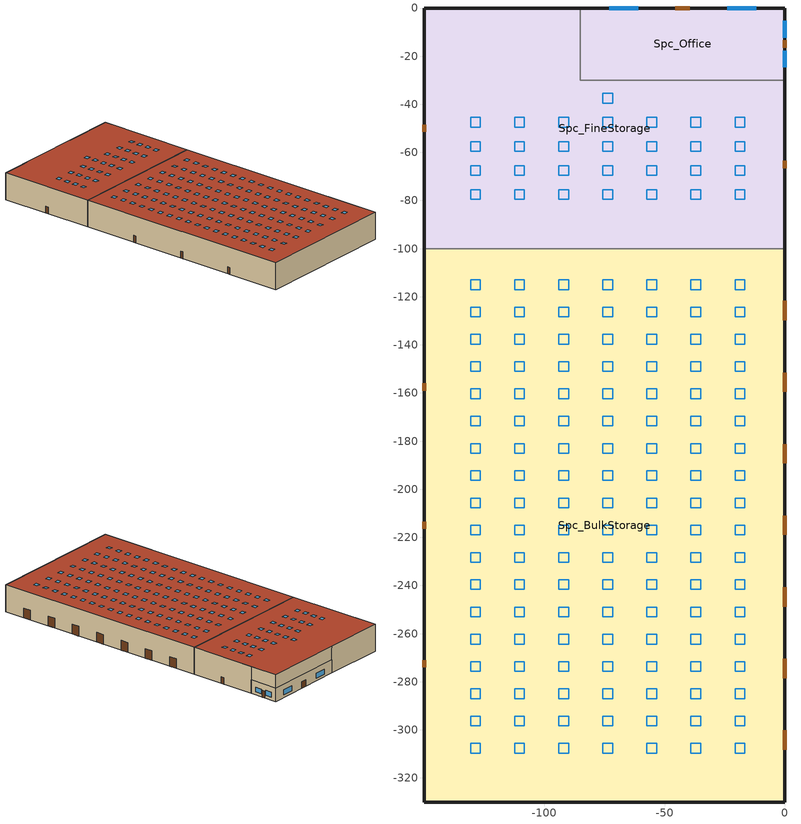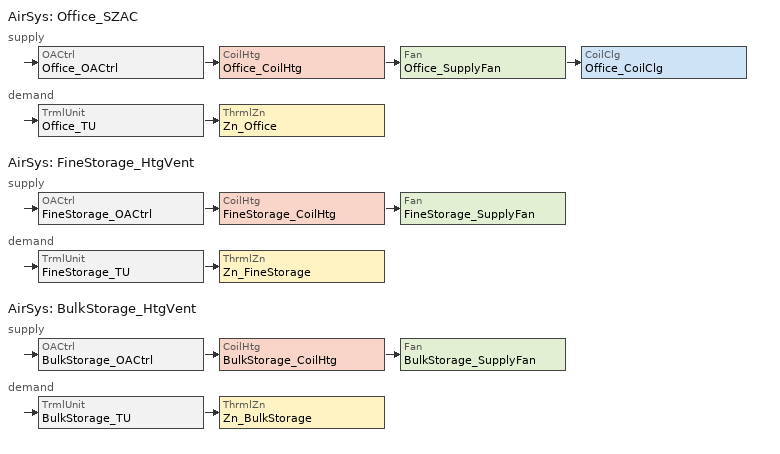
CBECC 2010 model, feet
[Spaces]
Spc_Office
 floor ground (Base_CZ3-SlabOnOrBelowGradeF0.73): -85,-30 -85,0 0,0 0,-30 z0
 wall outside (Base_CZ3-WallSteelFramedU0.084): 0,-30 0,0 -85,0 z0:14
 wall to Spc_FineStorage (Base_CZ3-WallSteelFramedInterior): -85,0 -85,-30 0,-30 z0:14
 window (Base_CZ3-FenestrationU0.65): -12,0 -24,0 / -61,0 -73,0 / 0,-24.67 0,-17.67 / 0,-12.33 0,-5.33 z3:8
 door (Base_CZ3-DoorExtOpaqueSwingU0.70): -39.5,0 -45.5,0 / 0,-16.5 0,-13.5 z0:7
Spc_FineStorage
 floor ground (Base_CZ3-SlabOnOrBelowGradeF0.73): -149.99,-100 -149.99,0 -85,0 -85,-30 0,-30 0,-100 z0
 floor to Spc_Office (Base_CZ3-FloorSteelJoistInterior): -85,-30 -85,0 0,0 0,-30 z14
 wall outside (Base_CZ3-WallSteelFramedU0.084): -85,0 -149.99,0 -149.99,-100 / 0,-100 0,-30 z0:28; 0,-30 0,0 -85,0 z14:28
 wall to Spc_BulkStorage (Base_CZ3-WallSteelFramedInterior): 0,-100 -149.99,-100 z0:28
 door (Base_CZ3-DoorExtOpaqueSwingU0.70): 0,-66.5 0,-63.5 / -149.99,-48.5 -149.99,-51.5 z0:7
 roof outside (Base_CZ3-RoofLowAbsorptanceInsulationEntirelyAboveDeckU0.048): -149.99,0 -149.99,-100 0,-100 0,0 z28
 skylight (Base_CZ3-Skylight-Gl-CurbU1.17): -71.65,-49.49 -71.65,-45.5 -75.65,-45.5 -75.65,-49.49 z28; -89.95,-49.49 -89.95,-45.5 -93.95,-45.5 -93.95,-49.49 z28; -108.25,-49.49 -108.25,-45.5 -112.25,-45.5 -112.25,-49.49 z28; -53.35,-49.49 -53.35,-45.5 -57.35,-45.5 -57.35,-49.49 z28; -16.75,-49.49 -16.75,-45.5 -20.75,-45.5 -20.75,-49.49 z28; -35.05,-49.49 -35.05,-45.5 -39.05,-45.5 -39.05,-49.49 z28; -108.25,-79.49 -108.25,-75.5 -112.25,-75.5 -112.25,-79.49 z28; -53.35,-59.49 -53.35,-55.5 -57.35,-55.5 -57.35,-59.49 z28; -108.25,-59.49 -108.25,-55.5 -112.25,-55.5 -112.25,-59.49 z28; -16.75,-59.49 -16.75,-55.5 -20.75,-55.5 -20.75,-59.49 z28; -35.05,-69.49 -35.05,-65.5 -39.05,-65.5 -39.05,-69.49 z28; -126.55,-59.49 -126.55,-55.5 -130.55,-55.5 -130.55,-59.49 z28; -126.55,-69.49 -126.55,-65.5 -130.55,-65.5 -130.55,-69.49 z28; -71.65,-69.49 -71.65,-65.5 -75.65,-65.5 -75.65,-69.49 z28; -89.95,-69.49 -89.95,-65.5 -93.95,-65.5 -93.95,-69.49 z28; -16.75,-69.49 -16.75,-65.5 -20.75,-65.5 -20.75,-69.49 z28; -89.95,-59.49 -89.95,-55.5 -93.95,-55.5 -93.95,-59.49 z28; -126.55,-49.49 -126.55,-45.5 -130.55,-45.5 -130.55,-49.49 z28; -53.35,-69.49 -53.35,-65.5 -57.35,-65.5 -57.35,-69.49 z28; -35.05,-79.49 -35.05,-75.5 -39.05,-75.5 -39.05,-79.49 z28; -71.65,-79.49 -71.65,-75.5 -75.65,-75.5 -75.65,-79.49 z28; -53.35,-79.49 -53.35,-75.5 -57.35,-75.5 -57.35,-79.49 z28; -16.75,-79.49 -16.75,-75.5 -20.75,-75.5 -20.75,-79.49 z28; -71.65,-59.49 -71.65,-55.5 -75.65,-55.5 -75.65,-59.49 z28; -89.95,-79.49 -89.95,-75.5 -93.95,-75.5 -93.95,-79.49 z28; -35.05,-59.49 -35.05,-55.5 -39.05,-55.5 -39.05,-59.49 z28; -126.55,-79.49 -126.55,-75.5 -130.55,-75.5 -130.55,-79.49 z28; -108.25,-69.49 -108.25,-65.5 -112.25,-65.5 -112.25,-69.49 z28; -71.65,-39.49 -71.65,-35.5 -75.65,-35.5 -75.65,-39.49 z28
Spc_BulkStorage
 floor ground (Base_CZ3-SlabOnOrBelowGradeF0.73): -149.99,-329.98 -149.99,-100 0,-100 0,-329.98 z0
 wall outside (Base_CZ3-WallSteelFramedU0.084): -149.99,-100 -149.99,-329.98 0,-329.98 0,-100 z0:28
 door (Base_CZ3-DoorExtOpaqueNonswingU1.45): 0,-308.24 0,-300.24 / 0,-278.49 0,-270.49 / 0,-248.74 0,-240.74 / 0,-218.99 0,-210.99 / 0,-189.24 0,-181.24 / 0,-159.49 0,-151.49 / 0,-129.74 0,-121.74 z0:10
 door (Base_CZ3-DoorExtOpaqueSwingU0.70): -149.99,-155.99 -149.99,-158.99 / -149.99,-213.49 -149.99,-216.49 / -149.99,-270.99 -149.99,-273.99 z0:7
 roof outside (Base_CZ3-RoofLowAbsorptanceInsulationEntirelyAboveDeckU0.048): -149.99,-100 -149.99,-329.98 0,-329.98 0,-100 z28
 skylight (Base_CZ3-Skylight-Gl-CurbU1.17): -108.25,-116.99 -108.25,-113 -112.25,-113 -112.25,-116.99 z28; -89.95,-116.99 -89.95,-113 -93.95,-113 -93.95,-116.99 z28; -71.65,-116.99 -71.65,-113 -75.65,-113 -75.65,-116.99 z28; -53.35,-116.99 -53.35,-113 -57.35,-113 -57.35,-116.99 z28; -35.05,-116.99 -35.05,-113 -39.05,-113 -39.05,-116.99 z28; -16.75,-116.99 -16.75,-113 -20.75,-113 -20.75,-116.99 z28; -16.75,-128.33 -16.75,-124.33 -20.75,-124.33 -20.75,-128.33 z28; -16.75,-139.66 -16.75,-135.66 -20.75,-135.66 -20.75,-139.66 z28; -71.65,-207.66 -71.65,-203.66 -75.65,-203.66 -75.65,-207.66 z28; -53.35,-196.33 -53.35,-192.33 -57.35,-192.33 -57.35,-196.33 z28; -89.95,-173.66 -89.95,-169.66 -93.95,-169.66 -93.95,-173.66 z28; -71.65,-173.66 -71.65,-169.66 -75.65,-169.66 -75.65,-173.66 z28; -89.95,-196.33 -89.95,-192.33 -93.95,-192.33 -93.95,-196.33 z28; -108.25,-139.66 -108.25,-135.66 -112.25,-135.66 -112.25,-139.66 z28; -89.95,-252.99 -89.95,-249 -93.95,-249 -93.95,-252.99 z28; -108.25,-241.66 -108.25,-237.66 -112.25,-237.66 -112.25,-241.66 z28; -71.65,-139.66 -71.65,-135.66 -75.65,-135.66 -75.65,-139.66 z28; -53.35,-252.99 -53.35,-249 -57.35,-249 -57.35,-252.99 z28; -89.95,-275.66 -89.95,-271.66 -93.95,-271.66 -93.95,-275.66 z28; -108.25,-264.33 -108.25,-260.33 -112.25,-260.33 -112.25,-264.33 z28; -126.55,-184.99 -126.55,-181 -130.55,-181 -130.55,-184.99 z28; -35.05,-298.33 -35.05,-294.33 -39.05,-294.33 -39.05,-298.33 z28; -71.65,-275.66 -71.65,-271.66 -75.65,-271.66 -75.65,-275.66 z28; -108.25,-275.66 -108.25,-271.66 -112.25,-271.66 -112.25,-275.66 z28; -89.95,-139.66 -89.95,-135.66 -93.95,-135.66 -93.95,-139.66 z28; -53.35,-298.33 -53.35,-294.33 -57.35,-294.33 -57.35,-298.33 z28; -16.75,-275.66 -16.75,-271.66 -20.75,-271.66 -20.75,-275.66 z28; -126.55,-196.33 -126.55,-192.33 -130.55,-192.33 -130.55,-196.33 z28; -108.25,-298.33 -108.25,-294.33 -112.25,-294.33 -112.25,-298.33 z28; -71.65,-264.33 -71.65,-260.33 -75.65,-260.33 -75.65,-264.33 z28; -35.05,-286.99 -35.05,-283 -39.05,-283 -39.05,-286.99 z28; -53.35,-264.33 -53.35,-260.33 -57.35,-260.33 -57.35,-264.33 z28; -35.05,-139.66 -35.05,-135.66 -39.05,-135.66 -39.05,-139.66 z28; -53.35,-275.66 -53.35,-271.66 -57.35,-271.66 -57.35,-275.66 z28; -16.75,-286.99 -16.75,-283 -20.75,-283 -20.75,-286.99 z28; -35.05,-264.33 -35.05,-260.33 -39.05,-260.33 -39.05,-264.33 z28; -108.25,-286.99 -108.25,-283 -112.25,-283 -112.25,-286.99 z28; -16.75,-264.33 -16.75,-260.33 -20.75,-260.33 -20.75,-264.33 z28; -71.65,-298.33 -71.65,-294.33 -75.65,-294.33 -75.65,-298.33 z28; -53.35,-286.99 -53.35,-283 -57.35,-283 -57.35,-286.99 z28; -35.05,-275.66 -35.05,-271.66 -39.05,-271.66 -39.05,-275.66 z28; -53.35,-139.66 -53.35,-135.66 -57.35,-135.66 -57.35,-139.66 z28; -71.65,-286.99 -71.65,-283 -75.65,-283 -75.65,-286.99 z28; -89.95,-264.33 -89.95,-260.33 -93.95,-260.33 -93.95,-264.33 z28; -16.75,-298.33 -16.75,-294.33 -20.75,-294.33 -20.75,-298.33 z28; -108.25,-218.99 -108.25,-215 -112.25,-215 -112.25,-218.99 z28; -53.35,-218.99 -53.35,-215 -57.35,-215 -57.35,-218.99 z28; -53.35,-230.33 -53.35,-226.33 -57.35,-226.33 -57.35,-230.33 z28; -126.55,-173.66 -126.55,-169.66 -130.55,-169.66 -130.55,-173.66 z28; -16.75,-218.99 -16.75,-215 -20.75,-215 -20.75,-218.99 z28; -89.95,-230.33 -89.95,-226.33 -93.95,-226.33 -93.95,-230.33 z28; -16.75,-230.33 -16.75,-226.33 -20.75,-226.33 -20.75,-230.33 z28; -35.05,-241.66 -35.05,-237.66 -39.05,-237.66 -39.05,-241.66 z28; -126.55,-150.99 -126.55,-147 -130.55,-147 -130.55,-150.99 z28; -89.95,-218.99 -89.95,-215 -93.95,-215 -93.95,-218.99 z28; -108.25,-128.33 -108.25,-124.33 -112.25,-124.33 -112.25,-128.33 z28; -126.55,-162.33 -126.55,-158.33 -130.55,-158.33 -130.55,-162.33 z28; -35.05,-218.99 -35.05,-215 -39.05,-215 -39.05,-218.99 z28; -89.95,-241.66 -89.95,-237.66 -93.95,-237.66 -93.95,-241.66 z28; -16.75,-252.99 -16.75,-249 -20.75,-249 -20.75,-252.99 z28; -108.25,-230.33 -108.25,-226.33 -112.25,-226.33 -112.25,-230.33 z28; -71.65,-230.33 -71.65,-226.33 -75.65,-226.33 -75.65,-230.33 z28; -71.65,-252.99 -71.65,-249 -75.65,-249 -75.65,-252.99 z28; -108.25,-252.99 -108.25,-249 -112.25,-249 -112.25,-252.99 z28; -126.55,-139.66 -126.55,-135.66 -130.55,-135.66 -130.55,-139.66 z28; -35.05,-252.99 -35.05,-249 -39.05,-249 -39.05,-252.99 z28; -53.35,-241.66 -53.35,-237.66 -57.35,-237.66 -57.35,-241.66 z28; -71.65,-241.66 -71.65,-237.66 -75.65,-237.66 -75.65,-241.66 z28; -16.75,-241.66 -16.75,-237.66 -20.75,-237.66 -20.75,-241.66 z28; -35.05,-230.33 -35.05,-226.33 -39.05,-226.33 -39.05,-230.33 z28; -89.95,-286.99 -89.95,-283 -93.95,-283 -93.95,-286.99 z28; -126.55,-128.33 -126.55,-124.33 -130.55,-124.33 -130.55,-128.33 z28; -71.65,-218.99 -71.65,-215 -75.65,-215 -75.65,-218.99 z28; -126.55,-298.33 -126.55,-294.33 -130.55,-294.33 -130.55,-298.33 z28; -89.95,-298.33 -89.95,-294.33 -93.95,-294.33 -93.95,-298.33 z28; -126.55,-286.99 -126.55,-283 -130.55,-283 -130.55,-286.99 z28; -35.05,-309.66 -35.05,-305.66 -39.05,-305.66 -39.05,-309.66 z28; -126.55,-241.66 -126.55,-237.66 -130.55,-237.66 -130.55,-241.66 z28; -16.75,-309.66 -16.75,-305.66 -20.75,-305.66 -20.75,-309.66 z28; -108.25,-309.66 -108.25,-305.66 -112.25,-305.66 -112.25,-309.66 z28; -53.35,-309.66 -53.35,-305.66 -57.35,-305.66 -57.35,-309.66 z28; -71.65,-309.66 -71.65,-305.66 -75.65,-305.66 -75.65,-309.66 z28; -89.95,-309.66 -89.95,-305.66 -93.95,-305.66 -93.95,-309.66 z28; -89.95,-150.99 -89.95,-147 -93.95,-147 -93.95,-150.99 z28; -126.55,-218.99 -126.55,-215 -130.55,-215 -130.55,-218.99 z28; -126.55,-230.33 -126.55,-226.33 -130.55,-226.33 -130.55,-230.33 z28; -126.55,-252.99 -126.55,-249 -130.55,-249 -130.55,-252.99 z28; -71.65,-128.33 -71.65,-124.33 -75.65,-124.33 -75.65,-128.33 z28; -53.35,-150.99 -53.35,-147 -57.35,-147 -57.35,-150.99 z28; -71.65,-162.33 -71.65,-158.33 -75.65,-158.33 -75.65,-162.33 z28; -16.75,-150.99 -16.75,-147 -20.75,-147 -20.75,-150.99 z28; -35.05,-150.99 -35.05,-147 -39.05,-147 -39.05,-150.99 z28; -108.25,-162.33 -108.25,-158.33 -112.25,-158.33 -112.25,-162.33 z28; -126.55,-309.66 -126.55,-305.66 -130.55,-305.66 -130.55,-309.66 z28; -126.55,-116.99 -126.55,-113 -130.55,-113 -130.55,-116.99 z28; -35.05,-162.33 -35.05,-158.33 -39.05,-158.33 -39.05,-162.33 z28; -16.75,-162.33 -16.75,-158.33 -20.75,-158.33 -20.75,-162.33 z28; -126.55,-275.66 -126.55,-271.66 -130.55,-271.66 -130.55,-275.66 z28; -71.65,-150.99 -71.65,-147 -75.65,-147 -75.65,-150.99 z28; -108.25,-150.99 -108.25,-147 -112.25,-147 -112.25,-150.99 z28; -53.35,-162.33 -53.35,-158.33 -57.35,-158.33 -57.35,-162.33 z28; -89.95,-128.33 -89.95,-124.33 -93.95,-124.33 -93.95,-128.33 z28; -89.95,-162.33 -89.95,-158.33 -93.95,-158.33 -93.95,-162.33 z28; -89.95,-207.66 -89.95,-203.66 -93.95,-203.66 -93.95,-207.66 z28; -108.25,-173.66 -108.25,-169.66 -112.25,-169.66 -112.25,-173.66 z28; -126.55,-264.33 -126.55,-260.33 -130.55,-260.33 -130.55,-264.33 z28; -53.35,-207.66 -53.35,-203.66 -57.35,-203.66 -57.35,-207.66 z28; -35.05,-128.33 -35.05,-124.33 -39.05,-124.33 -39.05,-128.33 z28; -53.35,-184.99 -53.35,-181 -57.35,-181 -57.35,-184.99 z28; -108.25,-196.33 -108.25,-192.33 -112.25,-192.33 -112.25,-196.33 z28; -16.75,-173.66 -16.75,-169.66 -20.75,-169.66 -20.75,-173.66 z28; -35.05,-184.99 -35.05,-181 -39.05,-181 -39.05,-184.99 z28; -53.35,-128.33 -53.35,-124.33 -57.35,-124.33 -57.35,-128.33 z28; -71.65,-196.33 -71.65,-192.33 -75.65,-192.33 -75.65,-196.33 z28; -16.75,-207.66 -16.75,-203.66 -20.75,-203.66 -20.75,-207.66 z28; -89.95,-184.99 -89.95,-181 -93.95,-181 -93.95,-184.99 z28; -35.05,-207.66 -35.05,-203.66 -39.05,-203.66 -39.05,-207.66 z28; -71.65,-184.99 -71.65,-181 -75.65,-181 -75.65,-184.99 z28; -108.25,-184.99 -108.25,-181 -112.25,-181 -112.25,-184.99 z28; -126.55,-207.66 -126.55,-203.66 -130.55,-203.66 -130.55,-207.66 z28; -16.75,-184.99 -16.75,-181 -20.75,-181 -20.75,-184.99 z28; -108.25,-207.66 -108.25,-203.66 -112.25,-203.66 -112.25,-207.66 z28; -35.05,-196.33 -35.05,-192.33 -39.05,-192.33 -39.05,-196.33 z28; -53.35,-173.66 -53.35,-169.66 -57.35,-169.66 -57.35,-173.66 z28; -16.75,-196.33 -16.75,-192.33 -20.75,-192.33 -20.75,-196.33 z28; -35.05,-173.66 -35.05,-169.66 -39.05,-169.66 -39.05,-173.66 z28
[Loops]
AirSys 'Office_SZAC'
 supply: OACtrl 'Office_OACtrl' > CoilHtg 'Office_CoilHtg' > Fan 'Office_SupplyFan' > CoilClg 'Office_CoilClg'
 demand: TrmlUnit 'Office_TU' > ThrmlZn 'Zn_Office'
AirSys 'FineStorage_HtgVent'
 supply: OACtrl 'FineStorage_OACtrl' > CoilHtg 'FineStorage_CoilHtg' > Fan 'FineStorage_SupplyFan'
 demand: TrmlUnit 'FineStorage_TU' > ThrmlZn 'Zn_FineStorage'
AirSys 'BulkStorage_HtgVent'
 supply: OACtrl 'BulkStorage_OACtrl' > CoilHtg 'BulkStorage_CoilHtg' > Fan 'BulkStorage_SupplyFan'
 demand: TrmlUnit 'BulkStorage_TU' > ThrmlZn 'Zn_BulkStorage'
[Proj]
080032-Whse-S901GFossil: ZipCode=95814; EnergyCostOtherFuel=NaturalGas; CompType=NewComplete
[Bldg]
Warehouse
[ConsAssm]
Name | CompatibleSurfType | SlabType | MatRef[1] | MatRef[2] | MatRef[3] | MatRef[4] | SolReflASTMCertification | ThrmlEmitASTMCertification | RoofAgedSolRefl | RoofAgedThrmlEmit
Base_CZ3-SlabOnOrBelowGradeF0.73 | UndergroundFloor | UnheatedSlabOnGrade | Concrete - 140 lb/ft3 - 6 in.
Base_CZ3-WallSteelFramedU0.084 | ExteriorWall |  | Stucco - 3/8 in. | Gypsum Board - 5/8 in. | Compliance Insulation R9.80 | Gypsum Board - 5/8 in.
Base_CZ3-WallSteelFramedInterior | InteriorWall |  | Gypsum Board - 5/8 in. | Air 90.1 - Wall - 16 in. OC - 3 1/2 in. | Gypsum Board - 5/8 in.
Base_CZ3-RoofLowAbsorptanceInsulationEntirelyAboveDeckU0.048 | Roof |  | Metal Standing Seam - 1/16 in. | Compliance Insulation R20.00 | Metal Deck - 1/16 in. |  | 1 | 1 | 0.55 | 0.75
Base_CZ3-FloorSteelJoistInterior | InteriorFloor |  | Metal Deck - 1/16 in. | Concrete 90.1 - 140 lb/ft3 - 4 in. | Carpet 90.1 - 1/2 in.
[Mat]
Name | CodeCat | CodeItem
Concrete - 140 lb/ft3 - 6 in. | Concrete | Concrete - 140 lb/ft3 - 6 in.
Stucco - 3/8 in. | Plastering Materials | Stucco - 3/8 in.
Gypsum Board - 5/8 in. | Bldg Board and Siding | Gypsum Board - 5/8 in.
Compliance Insulation R9.80 | Insulation Board | Compliance Insulation R9.80
Air 90.1 - Wall - 16 in. OC - 3 1/2 in. | Air | Air 90.1 - Wall - 16 in. OC - 3 1/2 in.
Metal Standing Seam - 1/16 in. | Roofing | Metal Standing Seam - 1/16 in.
Compliance Insulation R20.00 | Insulation Board | Compliance Insulation R20.00
Concrete 90.1 - 140 lb/ft3 - 4 in. | Concrete | Concrete 90.1 - 140 lb/ft3 - 4 in.
Carpet 90.1 - 1/2 in. | Finish Materials | Carpet 90.1 - 1/2 in.
Metal Deck - 1/16 in. | Bldg Board and Siding | Metal Deck - 1/16 in.
[FenCons]
Name | FenProdType | FenFrm | SHGC | UFactor | VT | FenType | CertificationMthd | SkyltGlz | SkyltCurb
Base_CZ3-FenestrationU0.65 | AllOther | Vinyl | 0.25 | 0.65 | 0.42
Base_CZ3-Skylight-Gl-CurbU1.17 |  |  | 0.39 | 1.17 | 0.5 | Skylight | NFRCRated | Glass | CurbMounted
[DrCons] CertificationMthd=NFRCRated
Name | UFactor | Open
Base_CZ3-DoorExtOpaqueSwingU0.70 | 0.7 | Swinging
Base_CZ3-DoorExtOpaqueNonswingU1.45 | 1.45 | NonSwinging
[Story]
Building Story 1
[Spc] Story=Building Story 1
Name | CondgType | ThrmlZnRef | Vol | SpcFuncDefaultsRef | SecSide100PctControlled | DayltgCtrlType
Spc_Office | DirectlyConditioned | Zn_Office | 35694.8 | Office Defaults | 0 | SteppedSwitching
Spc_FineStorage | DirectlyConditioned | Zn_FineStorage | 348549 | Warehouse Defaults
Spc_BulkStorage |  | Zn_BulkStorage | 965859 | Warehouse Defaults
[ThrmlZn] Type=Conditioned
Name | PriAirCondgSysRef | ClgTstatSchRef | HtgTstatSchRef
Zn_Office | Office_SZAC | OfficeClgSetpt | OfficeHtgSetPt
Zn_FineStorage | FineStorage_HtgVent |  | StorHtgSetPt
Zn_BulkStorage | BulkStorage_HtgVent |  | StorHtgSetPt
[AirSys]
Name | Type | CtrlZnRef
Office_SZAC | SZAC | Zn_Office
FineStorage_HtgVent | HV | Zn_FineStorage
BulkStorage_HtgVent | HV | Zn_BulkStorage
[AirSeg]
Name | Sys | Type
Office_Supply | Office_SZAC | Supply
Office_Return | Office_SZAC | Return
FineStorage_Supply | FineStorage_HtgVent | Supply
FineStorage_Return | FineStorage_HtgVent | Return
BulkStorage_Supply | BulkStorage_HtgVent | Supply
BulkStorage_Return | BulkStorage_HtgVent | Return
[CoilHtg] Type=Furnace; FuelSrc=NaturalGas
Name | Sys
Office_CoilHtg | Office_SZAC
FineStorage_CoilHtg | FineStorage_HtgVent
BulkStorage_CoilHtg | BulkStorage_HtgVent
[Fan] CtrlMthd=ConstantVolume
Name | Sys
Office_SupplyFan | Office_SZAC
FineStorage_SupplyFan | FineStorage_HtgVent
BulkStorage_SupplyFan | BulkStorage_HtgVent
[CoilClg]
Office_CoilClg: Sys=Office_SZAC; Type=DirectExpansion
[TrmlUnit] Type=Uncontrolled
Name | Sys | ZnServedRef | PriAirSegRef
Office_TU | Office_SZAC | Zn_Office | Office_Supply
FineStorage_TU | FineStorage_HtgVent | Zn_FineStorage | FineStorage_Supply
BulkStorage_TU | BulkStorage_HtgVent | Zn_BulkStorage | BulkStorage_Supply
[OACtrl]
Name | Sys | EconoCtrlMthd | EconoIntegration | AirSegSupRef | AirSegRetRef
Office_OACtrl | Office_SZAC | DifferentialDryBulb | Integrated | Office_Supply | Office_Return
FineStorage_OACtrl | FineStorage_HtgVent |  |  | FineStorage_Supply | FineStorage_Return
BulkStorage_OACtrl | BulkStorage_HtgVent |  |  | BulkStorage_Supply | BulkStorage_Return
[SpcFuncDefaults]
Name | SpcFunc | InfSchRef[1]
Office Defaults | Office - Enclosed | OfficeInfiltration
Warehouse Defaults | Storage
[Sch] EndMonth[1]=12; EndDay[1]=31
Name | Type | SchWeekRef[1]
OfficeInfiltration | Fraction | OfficeInfiltrationWk
OfficeHtgSetPt | Temperature | OfficeHtgSetPtWk
StorHtgSetPt | Temperature | StorHtgSetPtWk
OfficeClgSetpt | Temperature | OfficeClgSetptWk
[SchWeek]
Name | Type | SchDaySunRef | SchDayMonRef | SchDayTueRef | SchDayWedRef | SchDayThuRef | SchDayFriRef | SchDaySatRef | SchDayHolRef | SchDayClgDDRef | SchDayHtgDDRef
OfficeInfiltrationWk | Fraction | OfficeInfiltrationSun | OfficeInfiltrationWD | OfficeInfiltrationWD | OfficeInfiltrationWD | OfficeInfiltrationWD | OfficeInfiltrationWD | OfficeInfiltrationSat | OfficeInfiltrationSun | OfficeInfiltrationWD | OfficeInfiltrationWD
OfficeHtgSetPtWk | Temperature | OfficeHtgSetPtSun | OfficeHtgSetPtWD | OfficeHtgSetPtWD | OfficeHtgSetPtWD | OfficeHtgSetPtWD | OfficeHtgSetPtWD | OfficeHtgSetPtSat | OfficeHtgSetPtSun | OfficeHtgSetPtWD | OfficeHtgSetPtWD
StorHtgSetPtWk | Temperature | StorHtgSetPtSun | StorHtgSetPtWD | StorHtgSetPtWD | StorHtgSetPtWD | StorHtgSetPtWD | StorHtgSetPtWD | StorHtgSetPtSat | StorHtgSetPtSun | StorHtgSetPtWD | StorHtgSetPtWD
OfficeClgSetptWk | Temperature | OfficeClgSetptSun | OfficeClgSetptWD | OfficeClgSetptWD | OfficeClgSetptWD | OfficeClgSetptWD | OfficeClgSetptWD | OfficeClgSetptSat | OfficeClgSetptSun | OfficeClgSetptWD | OfficeClgSetptWD
[SchDay]
Name | Type | Hr
OfficeInfiltrationSun | Fraction | ( 1, 1, 1, 1, 1, 0.25, 0.25, 0.25, 0.25, 0.25, 0.25, 0.25, 0.25, 0.25, 0.25, 0.25, 0.25, 0.25, 1, 1, 1, 1, 1, 1 )
OfficeInfiltrationWD | Fraction | ( 1, 1, 1, 1, 1, 0.25, 0.25, 0.25, 0.25, 0.25, 0.25, 0.25, 0.25, 0.25, 0.25, 0.25, 0.25, 0.25, 0.25, 0.25, 0.25, 0.25, 0.25, 0.25 )
OfficeInfiltrationSat | Fraction | ( 1, 1, 1, 1, 1, 0.25, 0.25, 0.25, 0.25, 0.25, 0.25, 0.25, 0.25, 0.25, 0.25, 0.25, 0.25, 0.25, 0.25, 1, 1, 1, 1, 1 )
OfficeHtgSetPtSun; StorHtgSetPtSun; StorHtgSetPtWD; StorHtgSetPtSat | Temperature | ( 60, 60, 60, 60, 60, 60, 60, 60, 60, 60, 60, 60, 60, 60, 60, 60, 60, 60, 60, 60, 60, 60, 60, 60 )
OfficeHtgSetPtWD | Temperature | ( 60, 60, 60, 60, 60, 70, 70, 70, 70, 70, 70, 70, 70, 70, 70, 70, 70, 70, 70, 70, 70, 70, 70, 70 )
OfficeHtgSetPtSat | Temperature | ( 60, 60, 60, 60, 60, 70, 70, 70, 70, 70, 70, 70, 70, 70, 70, 70, 70, 70, 70, 60, 60, 60, 60, 60 )
OfficeClgSetptSun | Temperature | ( 85, 85, 85, 85, 85, 85, 85, 85, 85, 85, 85, 85, 85, 85, 85, 85, 85, 85, 85, 85, 85, 85, 85, 85 )
OfficeClgSetptWD | Temperature | ( 85, 85, 85, 85, 85, 75, 75, 75, 75, 75, 75, 75, 75, 75, 75, 75, 75, 75, 75, 75, 75, 75, 75, 75 )
OfficeClgSetptSat | Temperature | ( 85, 85, 85, 85, 85, 75, 75, 75, 75, 75, 75, 75, 75, 75, 75, 75, 75, 75, 75, 85, 85, 85, 85, 85 )
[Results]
End Use | Proposed Electricity Site (MWh) | Proposed Natural Gas Site (therms) | Proposed Natural Gas Site (therms) | Baseline Electricity Site (MWh) | Baseline Natural Gas Site (therms) | Baseline Natural Gas Site (therms) | Energy Cost Summary
Space Heating | -- | 2,122 | -- | -- | 2,127 | -- | $ 17,144
Space Cooling | 4.2 | -- | -- | 4.6 | -- | -- | $ 17,269
Indoor Fans | 19.9 | -- | -- | 20.4 | -- | -- | 
Heat Rejection | -- | -- | -- | -- | -- | -- | 
Pumps & Misc. | -- | -- | -- | -- | -- | -- | 
Domestic Hot Water | -- | -- | -- | -- | -- | -- | 
Indoor Lighting | 57.4 | -- | -- | 57.4 | -- | -- | 
Energy Costs | $ 15,684 | $ 1,460 | -- | $ 15,806 | $ 1,463 | -- | $ 125
Receptacle | 35.6 | -- | -- | 35.6 | -- | -- | 
Process | -- | -- | -- | -- | -- | -- | 
Process Ltg | -- | -- | -- | -- | -- | -- | 
TOTAL | 117.1 | 2,122 | 0 | 118.0 | 2,127 | 0 | 
PASS
